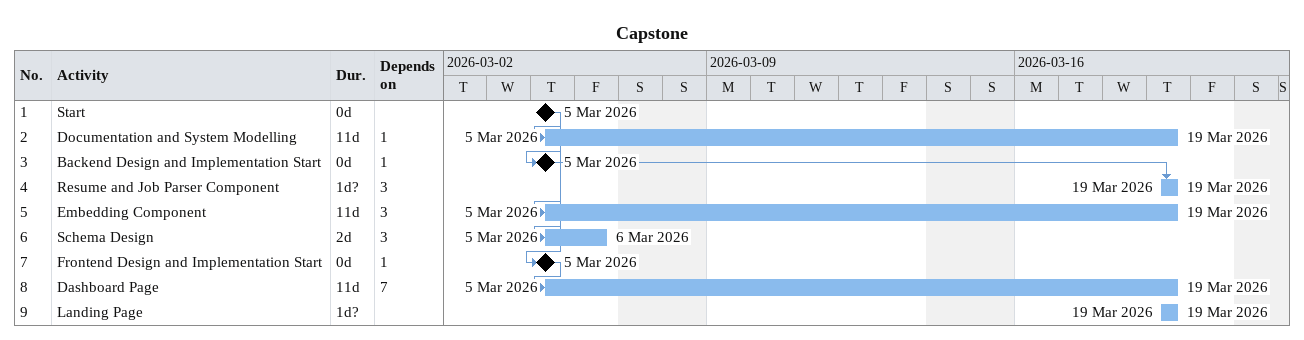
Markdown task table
Capstone

| ID | Task | Duration | Start | Finish | Predecessors |
|---|---|---|---|---|---|
| 1 | Start | 0d | 2026-03-05 | 2026-03-05 |  |
| 2 | Documentation and System Modelling | 11d | 2026-03-05 | 2026-03-19 | 1 |
| 3 | Backend Design and Implementation Start | 0d | 2026-03-05 | 2026-03-05 | 1 |
| 4 | Resume and Job Parser Component | 1d? | 2026-03-19 | 2026-03-19 | 3 |
| 5 | Embedding Component | 11d | 2026-03-05 | 2026-03-19 | 3 |
| 6 | Schema Design | 2d | 2026-03-05 | 2026-03-06 | 3 |
| 7 | Frontend Design and Implementation Start | 0d | 2026-03-05 | 2026-03-05 | 1 |
| 8 | Dashboard Page | 11d | 2026-03-05 | 2026-03-19 | 7 |
| 9 | Landing Page | 1d? | 2026-03-19 | 2026-03-19 |  |
